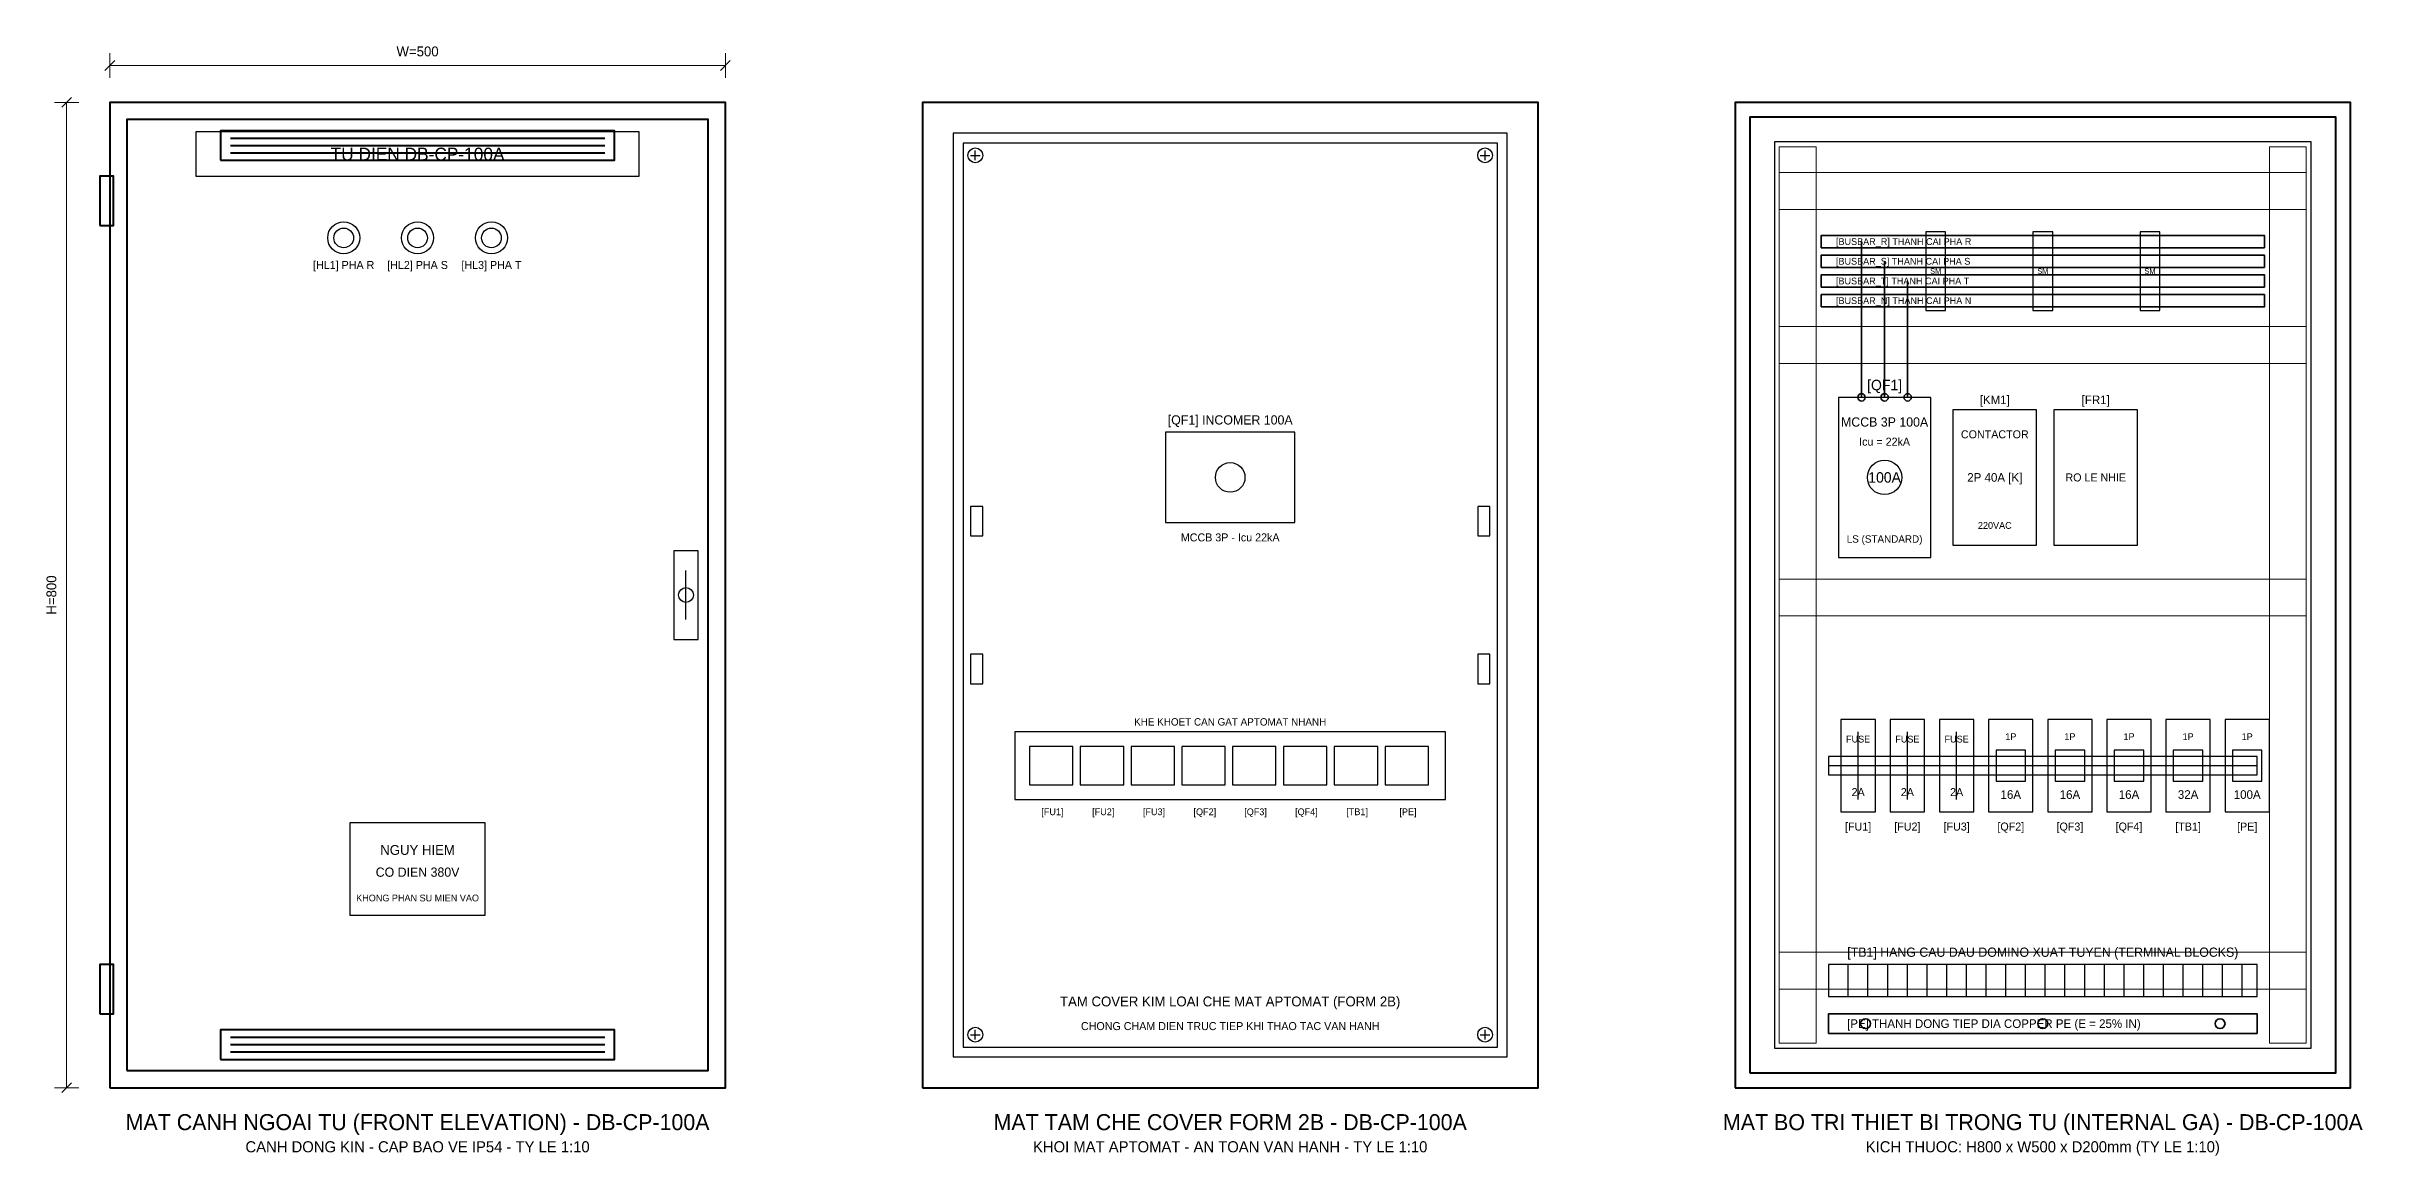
# Model space of a CAD drawing. Header units: metres. Extents: x 48 to 3590, y 45 to 946.
# Drawn here: x 48 to 1930, y 45 to 946 of the extents above; entities that cross this region are included whole.
import ezdxf
from ezdxf.enums import TextEntityAlignment as Align

# ---------------------------------------------------------------- set-up
doc = ezdxf.new("R2010")
doc.units = ezdxf.units.M
for name, color, linetype, lineweight in [('0_COPPER', 3, 'Continuous', 35), ('0_DEVICES', 7, 'Continuous', 30), ('0_DIM', 1, 'Continuous', 15), ('0_DOOR_ITEMS', 1, 'Continuous', 25), ('0_DUCTS', 8, 'Continuous', 18), ('0_FRAME', 6, 'Continuous', 40), ('0_PLATE', 4, 'Continuous', 25), ('0_TEXT', 7, 'Continuous', 20), ('0_TEXT_TITLE', 3, 'Continuous', 30)]:
    doc.layers.add(name, color=color, linetype=linetype, lineweight=lineweight)

msp = doc.modelspace()

# ---------------------------------------------------------------- linework, layer by layer
at = {"layer": '0_COPPER', "color": 1}
msp.add_line((1522.8, 660.5), (1522.8, 787), dxfattribs=at)
at = {"layer": '0_COPPER', "color": 2}
msp.add_line((1541.5, 660.5), (1541.5, 771), dxfattribs=at)
at = {"layer": '0_COPPER', "color": 3}
msp.add_line((1560.2, 660.5), (1560.2, 755), dxfattribs=at)
at = {"layer": '0_COPPER', "color": 1}
msp.add_lwpolyline([(1490, 782), (1850, 782), (1850, 792), (1490, 792), (1490, 782)], close=True, dxfattribs=at)
at = {"layer": '0_COPPER', "color": 2}
msp.add_lwpolyline([(1490, 766), (1850, 766), (1850, 776), (1490, 776), (1490, 766)], close=True, dxfattribs=at)
at = {"layer": '0_COPPER', "color": 5}
msp.add_lwpolyline([(1490, 750), (1850, 750), (1850, 760), (1490, 760), (1490, 750)], close=True, dxfattribs=at)
at = {"layer": '0_COPPER', "color": 4}
msp.add_lwpolyline([(1490, 734), (1850, 734), (1850, 744), (1490, 744), (1490, 734)], close=True, dxfattribs=at)
at = {"layer": '0_COPPER', "color": 3}
msp.add_lwpolyline([(1496, 144), (1844, 144), (1844, 160), (1496, 160), (1496, 144)], close=True, dxfattribs=at)
at = {"layer": '0_COPPER', "color": 1}
msp.add_circle((1522.8, 660.5), 3, dxfattribs=at)
at = {"layer": '0_COPPER', "color": 2}
msp.add_circle((1541.5, 660.5), 3, dxfattribs=at)
at = {"layer": '0_COPPER', "color": 3}
for centre, radius in [((1560.2, 660.5), 3), ((1526, 152), 4), ((1670, 152), 4), ((1814, 152), 4)]:
    msp.add_circle(centre, radius, dxfattribs=at)
at = {"layer": '0_DEVICES'}
for p, q in [((568, 480), (568, 520)), ((1520, 334), (1520, 389)), ((1560, 334), (1560, 389)), ((1600, 334), (1600, 389)), ((1512, 174), (1512, 200)), ((1528, 174), (1528, 200)), ((1544, 174), (1544, 200)), ((1560, 174), (1560, 200)), ((1576, 174), (1576, 200)), ((1592, 174), (1592, 200)), ((1608, 174), (1608, 200)), ((1624, 174), (1624, 200)), ((1640, 174), (1640, 200)), ((1656, 174), (1656, 200)), ((1672, 174), (1672, 200)), ((1688, 174), (1688, 200)), ((1704, 174), (1704, 200)), ((1720, 174), (1720, 200)), ((1736, 174), (1736, 200)), ((1752, 174), (1752, 200)), ((1768, 174), (1768, 200)), ((1784, 174), (1784, 200)), ((1800, 174), (1800, 200)), ((1816, 174), (1816, 200)), ((1832, 174), (1832, 200))]:
    msp.add_line(p, q, dxfattribs=at)
for points in [[(1504, 530.5), (1579, 530.5), (1579, 660.5), (1504, 660.5), (1504, 530.5)], [(1597, 540.5), (1665, 540.5), (1665, 650.5), (1597, 650.5), (1597, 540.5)], [(1679, 540.5), (1747, 540.5), (1747, 650.5), (1679, 650.5), (1679, 540.5)], [(957.5, 558.8), (1062.5, 558.8), (1062.5, 632.2), (957.5, 632.2), (957.5, 558.8)], [(799, 548), (809, 548), (809, 572), (799, 572), (799, 548)], [(1211, 548), (1221, 548), (1221, 572), (1211, 572), (1211, 548)], [(558, 464), (578, 464), (578, 536), (558, 536), (558, 464)], [(799, 428), (809, 428), (809, 452), (799, 452), (799, 428)], [(1211, 428), (1221, 428), (1221, 452), (1211, 452), (1211, 428)], [(1506, 324), (1534, 324), (1534, 399), (1506, 399), (1506, 324)], [(1546, 324), (1574, 324), (1574, 399), (1546, 399), (1546, 324)], [(1586, 324), (1614, 324), (1614, 399), (1586, 399), (1586, 324)], [(1626, 324), (1662, 324), (1662, 399), (1626, 399), (1626, 324)], [(1674, 324), (1710, 324), (1710, 399), (1674, 399), (1674, 324)], [(1722, 324), (1758, 324), (1758, 399), (1722, 399), (1722, 324)], [(1770, 324), (1806, 324), (1806, 399), (1770, 399), (1770, 324)], [(1818, 324), (1854, 324), (1854, 399), (1818, 399), (1818, 324)], [(835, 334), (1185, 334), (1185, 389), (835, 389), (835, 334)], [(847, 346), (882.2, 346), (882.2, 377), (847, 377), (847, 346)], [(888.2, 346), (923.5, 346), (923.5, 377), (888.2, 377), (888.2, 346)], [(929.5, 346), (964.8, 346), (964.8, 377), (929.5, 377), (929.5, 346)], [(970.8, 346), (1006, 346), (1006, 377), (970.8, 377), (970.8, 346)], [(1012, 346), (1047.2, 346), (1047.2, 377), (1012, 377), (1012, 346)], [(1053.2, 346), (1088.5, 346), (1088.5, 377), (1053.2, 377), (1053.2, 346)], [(1094.5, 346), (1129.8, 346), (1129.8, 377), (1094.5, 377), (1094.5, 346)], [(1135.8, 346), (1171, 346), (1171, 377), (1135.8, 377), (1135.8, 346)], [(1632, 349), (1656, 349), (1656, 374), (1632, 374), (1632, 349)], [(1680, 349), (1704, 349), (1704, 374), (1680, 374), (1680, 349)], [(1728, 349), (1752, 349), (1752, 374), (1728, 374), (1728, 349)], [(1776, 349), (1800, 349), (1800, 374), (1776, 374), (1776, 349)], [(1824, 349), (1848, 349), (1848, 374), (1824, 374), (1824, 349)], [(1496, 174), (1844, 174), (1844, 200), (1496, 200), (1496, 174)]]:
    msp.add_lwpolyline(points, close=True, dxfattribs=at)
for centre, radius in [((1010, 595.5), 12), ((1541.5, 595.5), 14), ((568, 500), 6)]:
    msp.add_circle(centre, radius, dxfattribs=at)
at = {"layer": '0_DIM', "color": 1}
for p, q in [((96, 926), (104, 934)), ((100, 920), (100, 940)), ((100, 930), (600, 930)), ((596, 926), (604, 934)), ((600, 920), (600, 940)), ((61, 896), (69, 904)), ((55, 900), (75, 900)), ((65, 100), (65, 900)), ((55, 100), (75, 100)), ((61, 96), (69, 104))]:
    msp.add_line(p, q, dxfattribs=at)
at = {"layer": '0_DOOR_ITEMS', "color": 2}
msp.add_lwpolyline([(295, 240), (405, 240), (405, 315), (295, 315), (295, 240)], close=True, dxfattribs=at)
at = {"layer": '0_DOOR_ITEMS', "color": 1}
for radius in [13, 8]:
    msp.add_circle((290, 790), radius, dxfattribs=at)
at = {"layer": '0_DOOR_ITEMS', "color": 2}
for radius in [13, 8]:
    msp.add_circle((350, 790), radius, dxfattribs=at)
at = {"layer": '0_DOOR_ITEMS', "color": 3}
for radius in [13, 8]:
    msp.add_circle((410, 790), radius, dxfattribs=at)
at = {"layer": '0_DUCTS'}
for points in [[(1456, 136), (1486, 136), (1486, 864), (1456, 864), (1456, 136)], [(1854, 136), (1884, 136), (1884, 864), (1854, 864), (1854, 136)], [(1456, 813), (1884, 813), (1884, 843), (1456, 843), (1456, 813)], [(1456, 688), (1884, 688), (1884, 718), (1456, 718), (1456, 688)], [(1456, 483), (1884, 483), (1884, 513), (1456, 513), (1456, 483)], [(1456, 180), (1884, 180), (1884, 210), (1456, 210), (1456, 180)]]:
    msp.add_lwpolyline(points, close=True, dxfattribs=at)
at = {"layer": '0_FRAME'}
for p, q in [((198, 871), (502, 871)), ((198, 865), (502, 865)), ((198, 859), (502, 859)), ((198, 141), (502, 141)), ((198, 135), (502, 135)), ((198, 129), (502, 129))]:
    msp.add_line(p, q, dxfattribs=at)
for points in [[(100, 100), (600, 100), (600, 900), (100, 900), (100, 100)], [(114, 114), (586, 114), (586, 886), (114, 886), (114, 114)], [(760, 100), (1260, 100), (1260, 900), (760, 900), (760, 100)], [(1420, 100), (1920, 100), (1920, 900), (1420, 900), (1420, 100)], [(1432, 112), (1908, 112), (1908, 888), (1432, 888), (1432, 112)], [(190, 853), (510, 853), (510, 877), (190, 877), (190, 853)], [(92, 800), (103, 800), (103, 840), (92, 840), (92, 800)], [(92, 160), (103, 160), (103, 200), (92, 200), (92, 160)], [(190, 123), (510, 123), (510, 147), (190, 147), (190, 123)]]:
    msp.add_lwpolyline(points, close=True, dxfattribs=at)
at = {"layer": '0_PLATE', "color": 4}
for p, q in [((799, 857), (807, 857)), ((803, 853), (803, 861)), ((1213, 857), (1221, 857)), ((1217, 853), (1217, 861)), ((799, 143), (807, 143)), ((803, 139), (803, 147)), ((1213, 143), (1221, 143)), ((1217, 139), (1217, 147))]:
    msp.add_line(p, q, dxfattribs=at)
at = {"layer": '0_PLATE'}
msp.add_line((1496, 361.5), (1844, 361.5), dxfattribs=at)
at = {"layer": '0_PLATE', "color": 4}
for points in [[(170, 840), (530, 840), (530, 876), (170, 876), (170, 840)], [(785, 125), (1235, 125), (1235, 875), (785, 875), (785, 125)], [(793, 133), (1227, 133), (1227, 867), (793, 867), (793, 133)]]:
    msp.add_lwpolyline(points, close=True, dxfattribs=at)
at = {"layer": '0_PLATE'}
for points in [[(1452, 132), (1888, 132), (1888, 868), (1452, 868), (1452, 132)], [(1496, 354), (1844, 354), (1844, 369), (1496, 369), (1496, 354)]]:
    msp.add_lwpolyline(points, close=True, dxfattribs=at)
at = {"layer": '0_PLATE', "color": 8}
for points in [[(1575, 731), (1591, 731), (1591, 795), (1575, 795), (1575, 731)], [(1662, 731), (1678, 731), (1678, 795), (1662, 795), (1662, 731)], [(1749, 731), (1765, 731), (1765, 795), (1749, 795), (1749, 731)]]:
    msp.add_lwpolyline(points, close=True, dxfattribs=at)
at = {"layer": '0_PLATE', "color": 4}
for centre in [(803, 857), (1217, 857), (803, 143), (1217, 143)]:
    msp.add_circle(centre, 6, dxfattribs=at)

# ---------------------------------------------------------------- texts
at = {"layer": '0_COPPER', "color": 3}
msp.add_text('[PE] THANH DONG TIEP DIA COPPER PE (E = 25% IN)', height=7, dxfattribs=at).set_placement((1511, 152), align=Align.MIDDLE_LEFT)
at = {"layer": '0_TEXT', "color": 1}
msp.add_text('W=500', height=8, dxfattribs=at).set_placement((350, 935), align=Align.BOTTOM_CENTER)
msp.add_text('[HL1] PHA R', height=6.5, dxfattribs=at).set_placement((290, 768), align=Align.MIDDLE_CENTER)
at = {"layer": '0_TEXT', "color": 2}
for s, height, p in [('[HL2] PHA S', 6.5, (350, 768)), ('KHONG PHAN SU MIEN VAO', 5.5, (350, 254))]:
    msp.add_text(s, height=height, dxfattribs=at).set_placement(p, align=Align.MIDDLE_CENTER)
at = {"layer": '0_TEXT', "color": 3}
msp.add_text('[HL3] PHA T', height=6.5, dxfattribs=at).set_placement((410, 768), align=Align.MIDDLE_CENTER)
at = {"layer": '0_TEXT', "color": 1}
msp.add_text('[BUSBAR_R] THANH CAI PHA R', height=5.5, dxfattribs=at).set_placement((1502, 787), align=Align.MIDDLE_LEFT)
at = {"layer": '0_TEXT', "color": 2}
msp.add_text('[BUSBAR_S] THANH CAI PHA S', height=5.5, dxfattribs=at).set_placement((1502, 771), align=Align.MIDDLE_LEFT)
at = {"layer": '0_TEXT', "color": 5}
msp.add_text('[BUSBAR_T] THANH CAI PHA T', height=5.5, dxfattribs=at).set_placement((1502, 755), align=Align.MIDDLE_LEFT)
at = {"layer": '0_TEXT', "color": 8}
for p in [(1583, 763), (1670, 763), (1757, 763)]:
    msp.add_text('SM', height=4.5, dxfattribs=at).set_placement(p, align=Align.MIDDLE_CENTER)
at = {"layer": '0_TEXT', "color": 4}
msp.add_text('[BUSBAR_N] THANH CAI PHA N', height=5.5, dxfattribs=at).set_placement((1502, 739), align=Align.MIDDLE_LEFT)
at = {"layer": '0_TEXT'}
for s, height, p in [('MCCB 3P 100A', 7.5, (1541.5, 640.5)), ('Icu = 22kA', 6.5, (1541.5, 624.5)), ('CONTACTOR', 6.5, (1631, 630.5)), ('RO LE NHIE', 6.5, (1713, 595.5)), ('MCCB 3P - Icu 22kA', 6.5, (1010, 546.8)), ('LS (STANDARD)', 6, (1541.5, 545.5)), ('220VAC', 5.5, (1631, 556.5)), ('KHE KHOET CAN GAT APTOMAT NHANH', 6, (1010, 397)), ('FUSE', 5.5, (1520, 383)), ('FUSE', 5.5, (1560, 383)), ('FUSE', 5.5, (1600, 383)), ('1P', 5.5, (1644, 385)), ('1P', 5.5, (1692, 385)), ('1P', 5.5, (1740, 385)), ('1P', 5.5, (1788, 385)), ('1P', 5.5, (1836, 385)), ('[TB1] HANG CAU DAU DOMINO XUAT TUYEN (TERMINAL BLOCKS)', 7.5, (1670, 210)), ('CHONG CHAM DIEN TRUC TIEP KHI THAO TAC VAN HANH', 6.5, (1010, 150)), ('CANH DONG KIN - CAP BAO VE IP54 - TY LE 1:10', 9, (350, 52)), ('KHOI MAT APTOMAT - AN TOAN VAN HANH - TY LE 1:10', 9, (1010, 52)), ('KICH THUOC: H800 x W500 x D200mm (TY LE 1:10)', 9, (1670, 52))]:
    msp.add_text(s, height=height, dxfattribs=at).set_placement(p, align=Align.MIDDLE_CENTER)
at = {"layer": '0_TEXT', "color": 1}
msp.add_text('H=800', height=8, rotation=90, dxfattribs=at).set_placement((59, 500), align=Align.BOTTOM_CENTER)
at = {"layer": '0_TEXT_TITLE', "color": 3}
for s, height, p in [('TU DIEN DB-CP-100A', 10.5, (350, 858)), ('[QF1]', 8.5, (1541.5, 670.5)), ('[KM1]', 7, (1631, 658.5)), ('[FR1]', 7, (1713, 658.5)), ('[QF1] INCOMER 100A', 7.5, (1010, 642.2)), ('[FU1]', 5.5, (865.6, 324)), ('[FU2]', 5.5, (906.9, 324)), ('[FU3]', 5.5, (948.1, 324)), ('[QF2]', 5.5, (989.4, 324)), ('[QF3]', 5.5, (1030.6, 324)), ('[QF4]', 5.5, (1071.9, 324)), ('[TB1]', 5.5, (1113.1, 324)), ('[PE]', 5.5, (1154.4, 324)), ('[FU1]', 6.5, (1520, 312)), ('[FU2]', 6.5, (1560, 312)), ('[FU3]', 6.5, (1600, 312)), ('[QF2]', 6.5, (1644, 312)), ('[QF3]', 6.5, (1692, 312)), ('[QF4]', 6.5, (1740, 312)), ('[TB1]', 6.5, (1788, 312)), ('[PE]', 6.5, (1836, 312)), ('TAM COVER KIM LOAI CHE MAT APTOMAT (FORM 2B)', 8, (1010, 170))]:
    msp.add_text(s, height=height, dxfattribs=at).set_placement(p, align=Align.MIDDLE_CENTER)
at = {"layer": '0_TEXT_TITLE'}
for s, height, p in [('100A', 8.5, (1541.5, 595.5)), ('2P 40A [K]', 7, (1631, 595.5)), ('2A', 6.5, (1520, 340)), ('2A', 6.5, (1560, 340)), ('2A', 6.5, (1600, 340)), ('16A', 7, (1644, 338)), ('16A', 7, (1692, 338)), ('16A', 7, (1740, 338)), ('32A', 7, (1788, 338)), ('100A', 7, (1836, 338)), ('MAT CANH NGOAI TU (FRONT ELEVATION) - DB-CP-100A', 13, (350, 72)), ('MAT TAM CHE COVER FORM 2B - DB-CP-100A', 13, (1010, 72)), ('MAT BO TRI THIET BI TRONG TU (INTERNAL GA) - DB-CP-100A', 13, (1670, 72))]:
    msp.add_text(s, height=height, dxfattribs=at).set_placement(p, align=Align.MIDDLE_CENTER)
at = {"layer": '0_TEXT_TITLE', "color": 1}
for s, height, p in [('NGUY HIEM', 8, (350, 293)), ('CO DIEN 380V', 7.5, (350, 275))]:
    msp.add_text(s, height=height, dxfattribs=at).set_placement(p, align=Align.MIDDLE_CENTER)

doc.saveas('drawing.dxf')
